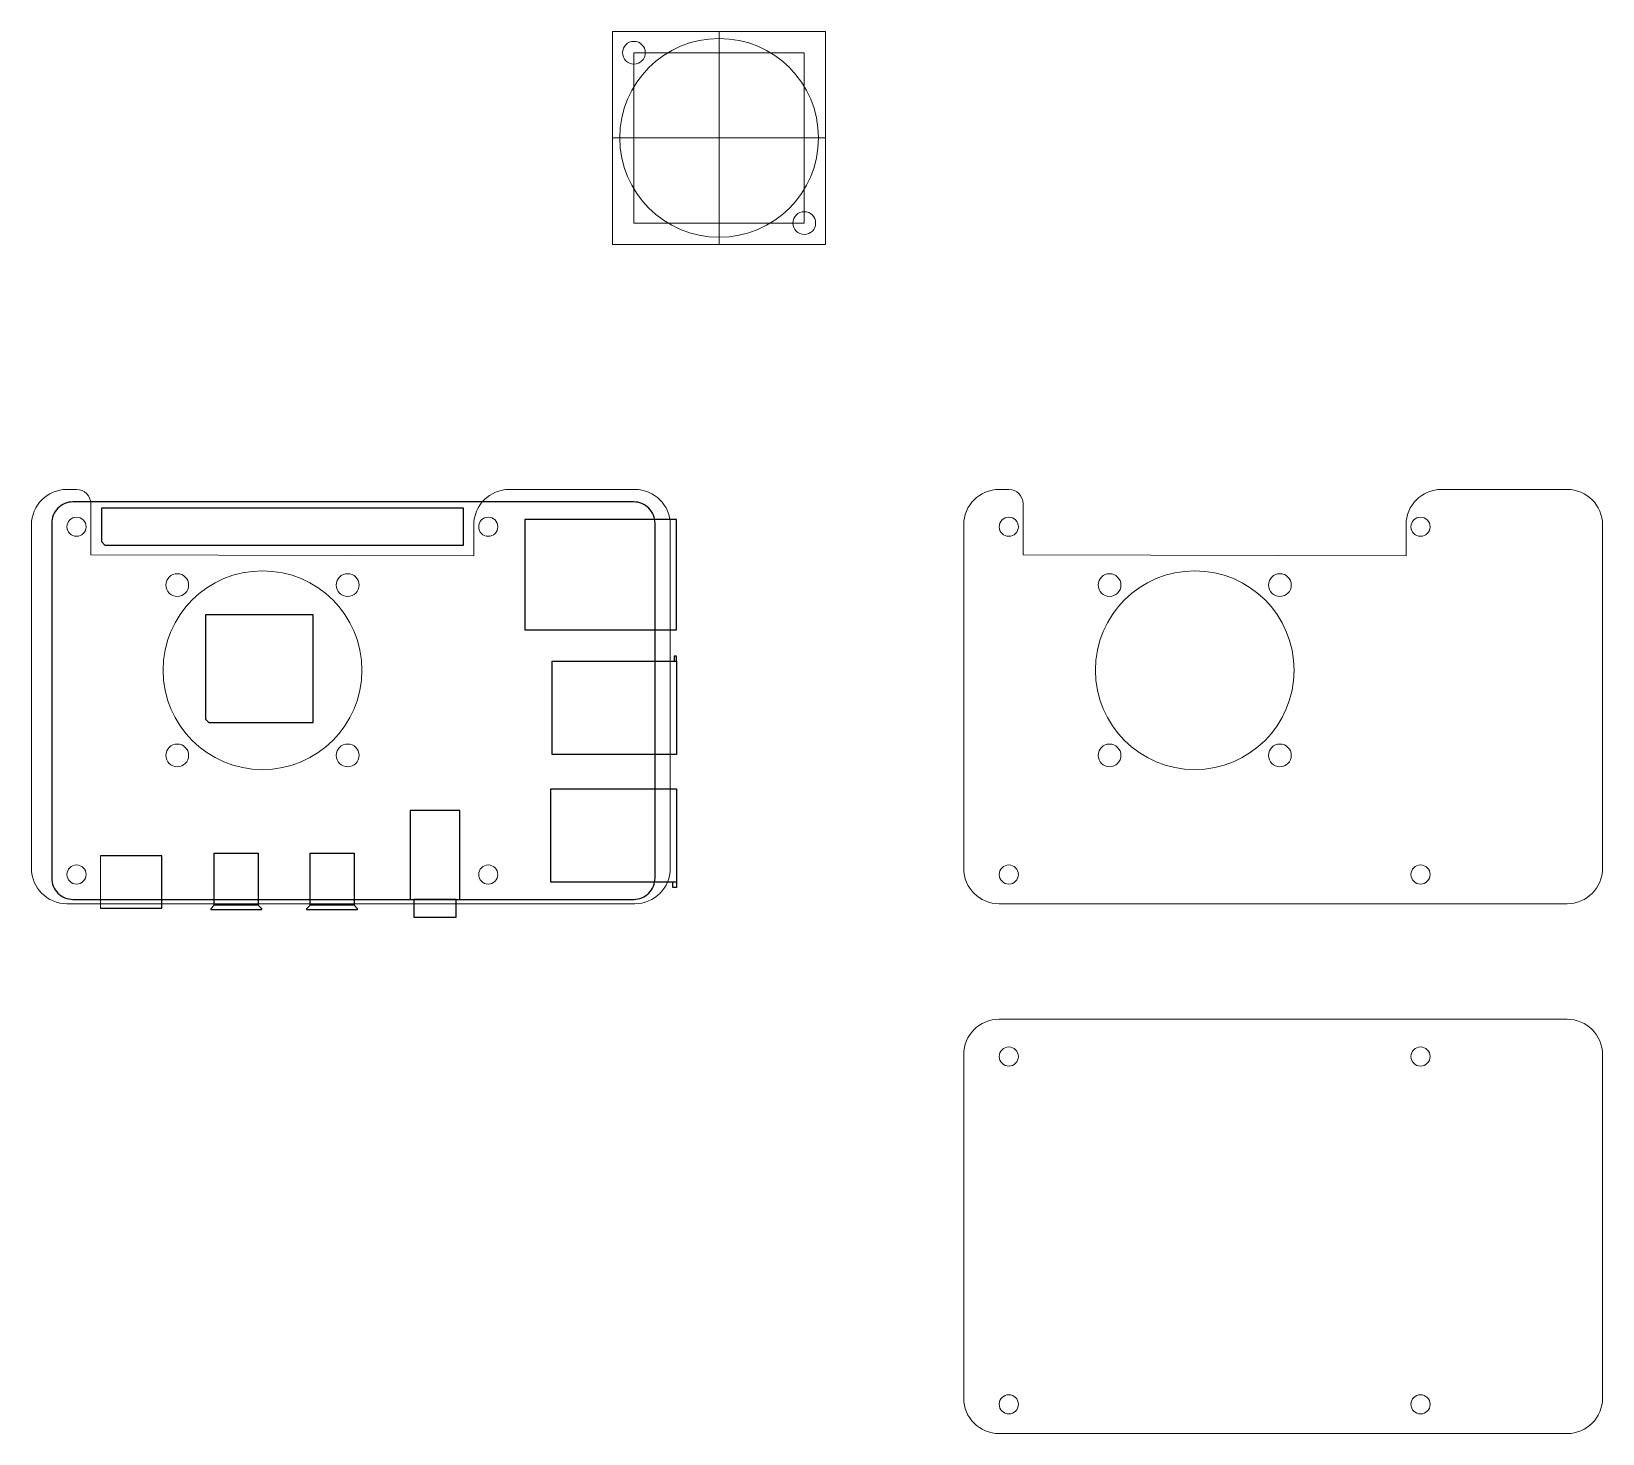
# Model space of a CAD drawing. Header units: millimetres. Extents: x -2 to 347, y -74 to 123.
# Drawn here: x 125.9 to 347.2, y -74.2 to 123.4 of the extents above; entities that cross this region are included whole.
import ezdxf

# ---------------------------------------------------------------- set-up
doc = ezdxf.new("R2010")
doc.units = ezdxf.units.MM
doc.layers.get('0').update_dxf_attribs({"lineweight": 0})
for name, color, linetype in [('BOARD_OUTLINE', 85, 'Continuous'), ('PARTS_TOP', 111, 'Continuous'), ('SILK_TOP', 85, 'Continuous')]:
    doc.layers.add(name, color=color, linetype=linetype)

msp = doc.modelspace()

# ---------------------------------------------------------------- linework, layer by layer
for p, q in [((207.75366, 123.35924), (237.75366, 123.35924)), ((207.75366, 93.35924), (207.75366, 123.35924)), ((222.75366, 93.35924), (222.75366, 123.35924)), ((237.75366, 123.35924), (237.75366, 93.35924)), ((222.75366, 96.35924), (222.75366, 120.35924)), ((207.75366, 108.35924), (237.75366, 108.35924)), ((210.75366, 108.35924), (234.75366, 108.35924)), ((237.75366, 93.35924), (207.75366, 93.35924)), ((135.6076, -0.17988), (135.6076, 7.22012)), ((263.56628, -15.81904), (262.2065, -15.81904)), ((263.56628, -15.81904), (324.5188, -15.81904)), ((342.2065, -15.81904), (324.5188, -15.81904)), ((257.2065, -20.81904), (257.2065, -69.19966)), ((347.2065, -69.19966), (347.2065, -20.81904)), ((262.2065, -74.19966), (342.2065, -74.19966))]:
    msp.add_line(p, q)
msp.add_lwpolyline([(210.75366, 120.35924), (210.75366, 96.35924), (234.75366, 96.35924), (234.75366, 120.35924)], close=True)
for points in [[(193.19063, 58.8295, 0.414213562), (188.19063, 53.8295), (188.19063, 49.46907), (134.2381, 49.5974), (134.2381, 56.8295, 0.414213562), (132.2381, 58.8295), (130.87832, 58.8295, 0.414213562), (125.87832, 53.8295), (125.87832, 5.44888, 0.414213562), (130.87832, 0.44888), (210.87832, 0.44888, 0.414213562), (215.87832, 5.44888), (215.87832, 53.8295, 0.414213562), (210.87832, 58.8295), (193.19063, 58.8295)], [(324.5188, 58.8295, 0.414213562), (319.5188, 53.8295), (319.5188, 49.46907), (265.56628, 49.5974), (265.56628, 56.8295, 0.414213562), (263.56628, 58.8295), (262.2065, 58.8295, 0.414213562), (257.2065, 53.8295), (257.2065, 5.44888, 0.414213562), (262.2065, 0.44888), (342.2065, 0.44888, 0.414213562), (347.2065, 5.44888), (347.2065, 53.8295, 0.414213562), (342.2065, 58.8295), (324.5188, 58.8295)]]:
    msp.add_lwpolyline(points, format="xyb")
for centre, radius in [((222.75366, 108.35924), 14), ((210.75366, 120.35924), 1.6), ((234.75366, 96.35924), 1.6), ((132.2326, 53.57012), 1.35), ((190.2326, 53.57012), 1.35), ((263.56078, 53.57012), 1.35), ((321.56078, 53.57012), 1.35), ((158.42806, 33.35748), 14), ((146.42806, 45.35748), 1.6), ((170.42806, 45.35748), 1.6), ((289.75624, 33.35748), 14), ((277.75624, 45.35748), 1.6), ((301.75624, 45.35748), 1.6), ((146.42806, 21.35748), 1.6), ((170.42806, 21.35748), 1.6), ((277.75624, 21.35748), 1.6), ((301.75624, 21.35748), 1.6), ((132.2326, 4.57012), 1.35), ((190.2326, 4.57012), 1.35), ((263.56078, 4.57012), 1.35), ((321.56078, 4.57012), 1.35), ((263.56078, -21.07842), 1.35), ((321.56078, -21.07842), 1.35), ((263.56078, -70.07842), 1.35), ((321.56078, -70.07842), 1.35)]:
    msp.add_circle(centre, radius)
for centre, start, end in [((262.2065, -20.81904), 90, 180), ((342.2065, -20.81904), 0, 90), ((262.2065, -69.19966), 180, 270), ((342.2065, -69.19966), 270, 0)]:
    msp.add_arc(centre, 5, start, end)
at = {"layer": 'BOARD_OUTLINE'}
msp.add_lwpolyline([(131.7326, 1.07012), (210.7326, 1.07012, 0.414214), (213.7326, 4.07012), (213.7326, 54.07012, 0.414214), (210.7326, 57.07012), (131.7326, 57.07012, 0.414214), (128.7326, 54.07012), (128.7326, 4.07012, 0.414214)], format="xyb", close=True, dxfattribs=at)
at = {"layer": 'PARTS_TOP'}
for points in [[(216.7326, 39.06512), (216.7326, 54.57512), (195.3826, 54.57512), (195.3826, 39.06512), (216.7326, 39.06512)], [(216.7326, 34.64012), (216.7326, 21.50012), (199.2326, 21.50012), (199.2326, 34.64012), (216.7326, 34.64012), (216.7326, 35.32012), (216.4326, 35.32012), (216.4326, 34.64012)], [(216.7326, 3.50012), (199.0326, 3.50012), (199.0326, 16.64012), (216.7326, 16.64012), (216.7326, 2.72012), (216.2326, 2.72012), (216.2326, 3.50012)], [(179.2326, 1.07012), (186.2326, 1.07012), (186.2326, 13.57012), (179.2326, 13.57012), (179.2326, 1.07012)], [(135.6076, -0.17988), (144.2576, -0.17988), (144.2576, 7.22012), (135.6076, 7.22012)], [(151.6326, 0.24012), (151.6326, 7.59012), (157.8326, 7.59012), (157.8326, 0.24012), (151.6326, 0.24012), (151.1326, -0.25988), (151.1326, -0.35988), (158.3326, -0.35988), (158.3326, -0.25988), (157.8326, 0.24012)], [(165.1326, 0.24012), (165.1326, 7.59012), (171.3326, 7.59012), (171.3326, 0.24012), (165.1326, 0.24012), (164.6326, -0.25988), (164.6326, -0.35988), (171.8326, -0.35988), (171.8326, -0.25988), (171.3326, 0.24012)], [(179.7326, -1.42988), (185.7326, -1.42988), (185.7326, 1.07012), (179.7326, 1.07012), (179.7326, -1.42988)]]:
    msp.add_lwpolyline(points, dxfattribs=at)
at = {"layer": 'SILK_TOP'}
for points in [[(135.7326, 56.17012), (135.7326, 51.47012), (136.2326, 50.97012), (186.7326, 50.97012), (186.7326, 56.17012), (135.7326, 56.17012)], [(165.5826, 25.97012), (165.5826, 41.17012), (150.3826, 41.17012), (150.3826, 26.47612), (150.8886, 25.97012), (165.5826, 25.97012)]]:
    msp.add_lwpolyline(points, dxfattribs=at)

doc.saveas('drawing.dxf')
